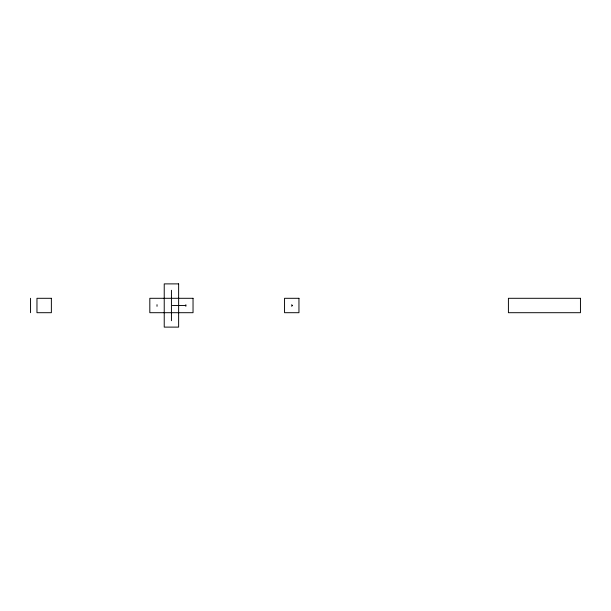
<?xml version="1.0" encoding="UTF-8"?>
<svg xmlns="http://www.w3.org/2000/svg" width="611" height="611" viewBox="0 0 611 611"><rect width="100%" height="100%" fill="white"/><g stroke="black" fill="none" stroke-linecap="round" stroke-linejoin="round"><path stroke-width="0.92" d="M292.539 305.714L292.539 305.286M172.333 305.5L185.836 305.5M291.752 304.683L291.752 306.317M185.836 304.683L185.836 306.317M171.431 290.278L171.431 320.722M157.019 304.683L157.019 306.317M30.55 298.298L30.55 312.702M178.633 283.886L164.229 283.886L164.229 327.114L178.633 327.114L178.633 283.886M51.37 298.298L36.965 298.298L36.965 312.702L51.37 312.702L51.37 298.298M193.038 298.298L149.817 298.298L149.817 312.702L193.038 312.702L193.038 298.298M298.955 298.298L284.55 298.298L284.55 312.702L298.955 312.702L298.955 298.298M580.45 298.298L508.413 298.298L508.413 312.702L580.45 312.702L580.45 298.298"/></g></svg>
